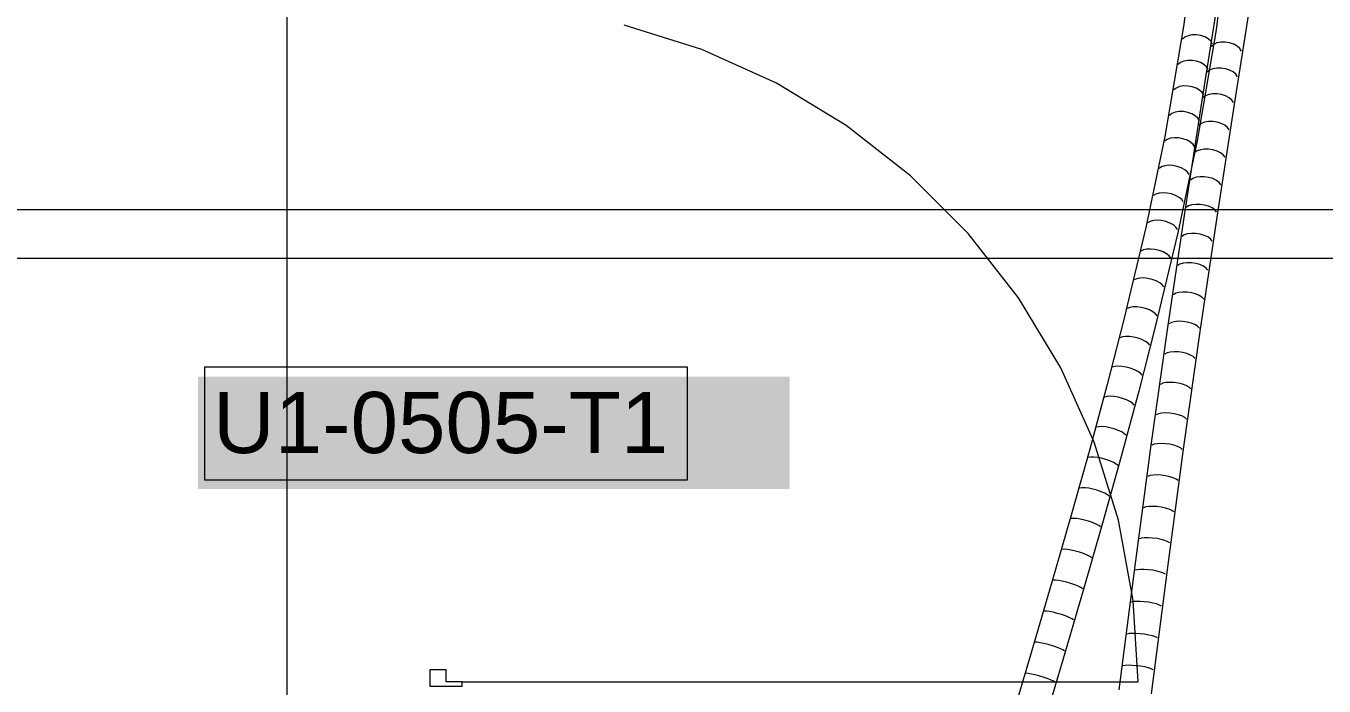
# Model space of a CAD drawing. Extents: x -882 to 613, y -179 to 707.
# Drawn here: x 281.67 to 313.55, y 409.69 to 425.89 of the extents above; entities that cross this region are included whole.
import ezdxf
from ezdxf.lldxf.tags import DXFTag

# ---------------------------------------------------------------- set-up
doc = ezdxf.new("R2010")
doc.units = 0
doc.layers.get('0').update_dxf_attribs({"lineweight": 13})
for name, color, linetype, lineweight in [('A-DOOR-____-IDEN', 7, 'Continuous', 5), ('A-DOOR-FRAM-MCUT', 7, 'Continuous', 9), ('A-DOOR-OPNG-OTLN', 7, 'Continuous', 9), ('A-FLOR-____-OVHD', 7, 'Strichpunkt - Fein', 9), ('S-GRID-____-OTLN', 7, 'Continuous', 5)]:
    doc.layers.add(name, color=color, linetype=linetype, lineweight=lineweight)
doc.layers.add('EL01_WAN_Röhre', color=7, linetype='Continuous', lineweight=13, true_color=0xff6666)
doc.styles.get("Standard").update_dxf_attribs({"font": 'arial.ttf'})
tags = doc.linetypes.add('_Rasterlinie_', pattern=[0.375, 0.2, -0.05, 0.075, -0.05]).pattern_tags.tags
tags[10:11] = [DXFTag(74, 4), DXFTag(75, 0), DXFTag(340, '0'), DXFTag(46, 1.0), DXFTag(50, 0.0), DXFTag(44, 0.0), DXFTag(45, 0.0)]
tags[8:9] = [DXFTag(74, 4), DXFTag(75, 0), DXFTag(340, '0'), DXFTag(46, 1.0), DXFTag(50, 0.0), DXFTag(44, 0.0), DXFTag(45, 0.0)]
tags[6:7] = [DXFTag(74, 4), DXFTag(75, 0), DXFTag(340, '0'), DXFTag(46, 1.0), DXFTag(50, 0.0), DXFTag(44, 0.0), DXFTag(45, 0.0)]
tags[4:5] = [DXFTag(74, 4), DXFTag(75, 0), DXFTag(340, '0'), DXFTag(46, 1.0), DXFTag(50, 0.0), DXFTag(44, 0.0), DXFTag(45, 0.0)]
tags = doc.linetypes.add('fein_strichliert', pattern=[4, 1, -2, 1]).pattern_tags.tags
tags[8:9] = [DXFTag(74, 4), DXFTag(75, 0), DXFTag(340, '0'), DXFTag(46, 0.0), DXFTag(50, 0.0), DXFTag(44, 0.0), DXFTag(45, 0.0)]
tags[6:7] = [DXFTag(74, 4), DXFTag(75, 0), DXFTag(340, '0'), DXFTag(46, 0.0), DXFTag(50, 0.0), DXFTag(44, 0.0), DXFTag(45, 0.0)]
tags[4:5] = [DXFTag(74, 4), DXFTag(75, 0), DXFTag(340, '0'), DXFTag(46, 0.0), DXFTag(50, 0.0), DXFTag(44, 0.0), DXFTag(45, 0.0)]
tags = doc.linetypes.add('Strichpunkt - Fein', pattern=[0.2, 0.1, -0.05, 0, -0.05]).pattern_tags.tags
tags[10:11] = [DXFTag(74, 4), DXFTag(75, 0), DXFTag(340, '0'), DXFTag(46, 1.0), DXFTag(50, 0.0), DXFTag(44, 0.0), DXFTag(45, 0.0)]
tags[8:9] = [DXFTag(74, 4), DXFTag(75, 0), DXFTag(340, '0'), DXFTag(46, 1.0), DXFTag(50, 0.0), DXFTag(44, 0.0), DXFTag(45, 0.0)]
tags[6:7] = [DXFTag(74, 4), DXFTag(75, 0), DXFTag(340, '0'), DXFTag(46, 1.0), DXFTag(50, 0.0), DXFTag(44, 0.0), DXFTag(45, 0.0)]
tags[4:5] = [DXFTag(74, 4), DXFTag(75, 0), DXFTag(340, '0'), DXFTag(46, 1.0), DXFTag(50, 0.0), DXFTag(44, 0.0), DXFTag(45, 0.0)]

# ---------------------------------------------------------------- blocks, each defined once
blk = doc.blocks.new('Referenz-A0UJ2IESXE', base_point=(-902.382, -164.149))
at = {"layer": 'A-DOOR-____-IDEN', "color": 0, "linetype": 'Continuous', "ltscale": 0.13}
for p, q in [((286.067, 417.528), (297.907, 417.528)), ((286.067, 414.748), (286.067, 417.528)), ((297.907, 417.528), (297.907, 414.748)), ((297.907, 414.748), (286.067, 414.748))]:
    blk.add_line(p, q, dxfattribs=at)
at = {"layer": 'A-DOOR-____-IDEN', "color": 7, "linetype": 'Continuous', "ltscale": 0.13, "true_color": 0xffffff}
for points in [[(285.892, 414.526), (300.431, 414.526), (285.892, 417.285)], [(300.431, 414.526), (285.892, 417.285), (300.431, 417.285)]]:
    blk.add_solid(points, dxfattribs=at)
at = {"layer": 'A-DOOR-FRAM-MCUT', "color": 0, "linetype": 'Continuous', "ltscale": 0.13}
for p, q in [((291.988, 410.092), (291.588, 410.092)), ((291.588, 410.092), (291.588, 409.692)), ((291.988, 409.792), (291.988, 410.092)), ((292.388, 409.792), (291.988, 409.792)), ((292.388, 409.692), (292.388, 409.792)), ((291.588, 409.692), (292.388, 409.692))]:
    blk.add_line(p, q, dxfattribs=at)
at = {"layer": 'A-DOOR-OPNG-OTLN', "color": 0, "linetype": 'Continuous', "ltscale": 0.13}
for p, q in [((298.274, 425.313), (296.36, 425.91)), ((300.102, 424.491), (298.274, 425.313)), ((301.818, 423.454), (300.102, 424.491)), ((303.396, 422.217), (301.818, 423.454)), ((304.813, 420.8), (303.396, 422.217)), ((306.049, 419.222), (304.813, 420.8)), ((307.086, 417.506), (306.049, 419.222)), ((307.909, 415.678), (307.086, 417.506)), ((308.505, 413.765), (307.909, 415.678)), ((308.867, 411.793), (308.505, 413.765)), ((308.988, 409.792), (308.867, 411.793)), ((292.388, 409.792), (308.988, 409.792))]:
    blk.add_line(p, q, dxfattribs=at)
at = {"layer": 'A-FLOR-____-OVHD', "color": 0, "linetype": 'Strichpunkt - Fein', "ltscale": 0.13}
for p, q in [((141.188, 421.392), (391.796, 421.392)), ((249.788, 421.392), (316.388, 421.392)), ((249.788, 420.192), (316.388, 420.192))]:
    blk.add_line(p, q, dxfattribs=at)
at = {"layer": 'S-GRID-____-OTLN', "color": 0, "linetype": '_Rasterlinie_', "ltscale": 0.13}
blk.add_line((288.088, -116.808), (288.088, 660.292), dxfattribs=at)
at = {"layer": 'A-DOOR-____-IDEN', "color": 0, "linetype": 'Continuous', "ltscale": 0.13, "insert": (286.267, 416.91), "char_height": 1.5, "attachment_point": 1}
blk.add_mtext('{\\fArial;U1-0505-T1}', dxfattribs=at)
blk = doc.blocks.new('Flexrohr-A0UJ2IHCXE', base_point=(305.432, 312.353))
at = {"color": 0, "linetype": 'ByBlock', "lineweight": -2, "ltscale": 0.13}
for p, q in [((310.952, 426.603), (310.544, 424.018)), ((311.746, 426.508), (311.337, 423.92)), ((310.843, 425.441), (310.785, 425.393)), ((310.924, 425.476), (310.843, 425.441)), ((311.021, 425.495), (310.924, 425.476)), ((311.126, 425.496), (311.021, 425.495)), ((311.233, 425.479), (311.126, 425.496)), ((311.334, 425.446), (311.233, 425.479)), ((311.42, 425.399), (311.334, 425.446)), ((311.487, 425.341), (311.42, 425.399)), ((311.528, 425.277), (311.487, 425.341)), ((310.743, 424.809), (310.685, 424.761)), ((310.824, 424.842), (310.743, 424.809)), ((310.92, 424.86), (310.824, 424.842)), ((311.026, 424.861), (310.92, 424.86)), ((311.133, 424.844), (311.026, 424.861)), ((311.234, 424.812), (311.133, 424.844)), ((311.32, 424.765), (311.234, 424.812)), ((311.387, 424.709), (311.32, 424.765)), ((311.428, 424.646), (311.387, 424.709)), ((310.644, 424.176), (310.585, 424.13)), ((310.724, 424.209), (310.644, 424.176)), ((310.82, 424.226), (310.724, 424.209)), ((310.926, 424.226), (310.82, 424.226)), ((311.033, 424.21), (310.926, 424.226)), ((311.134, 424.177), (311.033, 424.21)), ((311.22, 424.131), (311.134, 424.177)), ((311.287, 424.076), (311.22, 424.131)), ((311.328, 424.014), (311.287, 424.076)), ((310.544, 424.018), (310.125, 421.296)), ((311.337, 423.92), (310.918, 421.197)), ((310.54, 423.502), (310.482, 423.458)), ((310.62, 423.534), (310.54, 423.502)), ((310.716, 423.55), (310.62, 423.534)), ((310.822, 423.55), (310.716, 423.55)), ((310.929, 423.533), (310.822, 423.55)), ((311.029, 423.501), (310.929, 423.533)), ((311.116, 423.457), (311.029, 423.501)), ((311.183, 423.403), (311.116, 423.457)), ((311.225, 423.343), (311.183, 423.403)), ((310.435, 422.827), (310.378, 422.784)), ((310.515, 422.857), (310.435, 422.827)), ((310.611, 422.872), (310.515, 422.857)), ((310.717, 422.871), (310.611, 422.872)), ((310.824, 422.855), (310.717, 422.871)), ((310.925, 422.824), (310.824, 422.855)), ((311.012, 422.78), (310.925, 422.824)), ((311.079, 422.728), (311.012, 422.78)), ((311.121, 422.67), (311.079, 422.728)), ((310.331, 422.151), (310.274, 422.11)), ((310.411, 422.179), (310.331, 422.151)), ((310.507, 422.194), (310.411, 422.179)), ((310.612, 422.193), (310.507, 422.194)), ((310.719, 422.176), (310.612, 422.193)), ((310.82, 422.146), (310.719, 422.176)), ((310.908, 422.104), (310.82, 422.146)), ((310.975, 422.053), (310.908, 422.104)), ((311.017, 421.997), (310.975, 422.053)), ((310.306, 421.502), (310.227, 421.475)), ((310.402, 421.515), (310.306, 421.502)), ((310.507, 421.514), (310.402, 421.515)), ((310.615, 421.498), (310.507, 421.514)), ((310.716, 421.468), (310.615, 421.498)), ((310.125, 421.296), (309.711, 418.491)), ((310.227, 421.475), (310.17, 421.436)), ((310.918, 421.197), (310.504, 418.393)), ((310.803, 421.427), (310.716, 421.468)), ((310.871, 421.378), (310.803, 421.427)), ((310.914, 421.324), (310.871, 421.378)), ((310.121, 420.763), (310.065, 420.726)), ((310.2, 420.789), (310.121, 420.763)), ((310.296, 420.801), (310.2, 420.789)), ((310.401, 420.799), (310.296, 420.801)), ((310.508, 420.783), (310.401, 420.799)), ((310.609, 420.754), (310.508, 420.783)), ((310.697, 420.714), (310.609, 420.754)), ((310.765, 420.667), (310.697, 420.714)), ((310.809, 420.615), (310.765, 420.667)), ((310.015, 420.047), (309.959, 420.012)), ((310.094, 420.071), (310.015, 420.047)), ((310.189, 420.082), (310.094, 420.071)), ((310.294, 420.08), (310.189, 420.082)), ((310.402, 420.064), (310.294, 420.08)), ((310.503, 420.036), (310.402, 420.064)), ((310.591, 419.998), (310.503, 420.036)), ((310.659, 419.952), (310.591, 419.998)), ((310.703, 419.903), (310.659, 419.952)), ((309.909, 419.331), (309.854, 419.298)), ((309.988, 419.353), (309.909, 419.331)), ((310.083, 419.363), (309.988, 419.353)), ((310.188, 419.36), (310.083, 419.363)), ((310.295, 419.344), (310.188, 419.36)), ((310.397, 419.317), (310.295, 419.344)), ((310.485, 419.28), (310.397, 419.317)), ((310.554, 419.237), (310.485, 419.28)), ((310.598, 419.19), (310.554, 419.237)), ((309.881, 418.635), (309.803, 418.615)), ((309.976, 418.644), (309.881, 418.635)), ((310.081, 418.641), (309.976, 418.644)), ((310.189, 418.625), (310.081, 418.641)), ((310.29, 418.599), (310.189, 418.625)), ((309.711, 418.491), (309.303, 415.606)), ((309.803, 418.615), (309.748, 418.584)), ((310.504, 418.393), (310.096, 415.509)), ((310.379, 418.563), (310.29, 418.599)), ((310.448, 418.522), (310.379, 418.563)), ((310.492, 418.477), (310.448, 418.522)), ((309.698, 417.869), (309.643, 417.841)), ((309.775, 417.888), (309.698, 417.869)), ((309.87, 417.896), (309.775, 417.888)), ((309.975, 417.892), (309.87, 417.896)), ((310.082, 417.877), (309.975, 417.892)), ((310.184, 417.851), (310.082, 417.877)), ((310.273, 417.817), (310.184, 417.851)), ((310.342, 417.777), (310.273, 417.817)), ((310.387, 417.734), (310.342, 417.777)), ((309.592, 417.122), (309.537, 417.096)), ((309.669, 417.139), (309.592, 417.122)), ((309.764, 417.146), (309.669, 417.139)), ((309.869, 417.142), (309.764, 417.146)), ((309.976, 417.126), (309.869, 417.142)), ((310.078, 417.102), (309.976, 417.126)), ((310.167, 417.069), (310.078, 417.102)), ((310.237, 417.031), (310.167, 417.069)), ((310.282, 416.99), (310.237, 417.031)), ((309.563, 416.39), (309.486, 416.375)), ((309.658, 416.396), (309.563, 416.39)), ((309.762, 416.391), (309.658, 416.396)), ((309.87, 416.376), (309.762, 416.391)), ((309.486, 416.375), (309.432, 416.35)), ((309.972, 416.352), (309.87, 416.376)), ((310.061, 416.321), (309.972, 416.352)), ((310.131, 416.285), (310.061, 416.321)), ((310.177, 416.246), (310.131, 416.285)), ((309.303, 415.606), (308.903, 412.64)), ((309.381, 415.626), (309.327, 415.604)), ((309.457, 415.64), (309.381, 415.626)), ((309.552, 415.645), (309.457, 415.64)), ((309.656, 415.639), (309.552, 415.645)), ((309.764, 415.625), (309.656, 415.639)), ((310.096, 415.509), (309.697, 412.545)), ((309.866, 415.601), (309.764, 415.625)), ((309.955, 415.572), (309.866, 415.601)), ((310.026, 415.537), (309.955, 415.572)), ((310.071, 415.501), (310.026, 415.537)), ((309.277, 414.857), (309.223, 414.837)), ((309.353, 414.87), (309.277, 414.857)), ((309.447, 414.873), (309.353, 414.87)), ((309.552, 414.867), (309.447, 414.873)), ((309.659, 414.853), (309.552, 414.867)), ((309.762, 414.83), (309.659, 414.853)), ((309.851, 414.802), (309.762, 414.83)), ((309.922, 414.769), (309.851, 414.802)), ((309.968, 414.735), (309.922, 414.769)), ((309.173, 414.088), (309.12, 414.069)), ((309.249, 414.099), (309.173, 414.088)), ((309.343, 414.101), (309.249, 414.099)), ((309.448, 414.095), (309.343, 414.101)), ((309.555, 414.081), (309.448, 414.095)), ((309.658, 414.059), (309.555, 414.081)), ((309.748, 414.032), (309.658, 414.059)), ((309.818, 414.001), (309.748, 414.032)), ((309.865, 413.969), (309.818, 414.001)), ((309.069, 413.319), (309.016, 413.302)), ((309.145, 413.328), (309.069, 413.319)), ((309.239, 413.33), (309.145, 413.328)), ((309.344, 413.323), (309.239, 413.33)), ((309.451, 413.309), (309.344, 413.323)), ((309.554, 413.288), (309.451, 413.309)), ((309.644, 413.262), (309.554, 413.288)), ((309.715, 413.233), (309.644, 413.262)), ((309.762, 413.203), (309.715, 413.233)), ((308.903, 412.64), (308.514, 409.595)), ((308.966, 412.547), (308.913, 412.532)), ((309.042, 412.555), (308.966, 412.547)), ((309.136, 412.555), (309.042, 412.555)), ((309.24, 412.548), (309.136, 412.555)), ((309.347, 412.534), (309.24, 412.548)), ((309.697, 412.545), (309.307, 409.502)), ((309.45, 412.514), (309.347, 412.534)), ((309.54, 412.49), (309.45, 412.514)), ((309.612, 412.462), (309.54, 412.49)), ((309.659, 412.434), (309.612, 412.462)), ((308.866, 411.763), (308.813, 411.75)), ((308.942, 411.77), (308.866, 411.763)), ((309.035, 411.77), (308.942, 411.77)), ((309.139, 411.762), (309.035, 411.77)), ((309.247, 411.748), (309.139, 411.762)), ((309.35, 411.729), (309.247, 411.748)), ((309.44, 411.706), (309.35, 411.729)), ((309.512, 411.68), (309.44, 411.706)), ((309.559, 411.653), (309.512, 411.68)), ((308.765, 410.98), (308.713, 410.968)), ((308.841, 410.985), (308.765, 410.98)), ((308.934, 410.984), (308.841, 410.985)), ((309.039, 410.976), (308.934, 410.984)), ((309.146, 410.963), (309.039, 410.976)), ((309.249, 410.944), (309.146, 410.963)), ((309.34, 410.922), (309.249, 410.944)), ((309.411, 410.897), (309.34, 410.922)), ((309.459, 410.873), (309.411, 410.897)), ((308.665, 410.196), (308.613, 410.186)), ((308.741, 410.2), (308.665, 410.196)), ((308.834, 410.198), (308.741, 410.2)), ((308.938, 410.19), (308.834, 410.198)), ((309.045, 410.177), (308.938, 410.19)), ((309.148, 410.159), (309.045, 410.177)), ((309.239, 410.138), (309.148, 410.159)), ((309.311, 410.115), (309.239, 410.138)), ((309.359, 410.092), (309.311, 410.115))]:
    blk.add_line(p, q, dxfattribs=at)
blk = doc.blocks.new('Flexrohr-A0UJ2IN4XE', base_point=(296.403, 307.359))
at = {"color": 0, "linetype": 'ByBlock', "lineweight": -2, "ltscale": 0.13}
for p, q in [((310.449, 428.552), (310.105, 425.878)), ((311.245, 428.488), (310.9, 425.798)), ((310.105, 425.878), (309.642, 423.18)), ((310.213, 425.655), (310.132, 425.618)), ((310.31, 425.675), (310.213, 425.655)), ((310.416, 425.677), (310.31, 425.675)), ((310.523, 425.66), (310.416, 425.677)), ((310.9, 425.798), (310.433, 423.078)), ((310.624, 425.626), (310.523, 425.66)), ((310.132, 425.618), (310.073, 425.567)), ((310.71, 425.577), (310.624, 425.626)), ((310.776, 425.517), (310.71, 425.577)), ((310.816, 425.45), (310.776, 425.517)), ((310.108, 425.029), (310.026, 424.994)), ((310.205, 425.048), (310.108, 425.029)), ((310.311, 425.048), (310.205, 425.048)), ((310.418, 425.031), (310.311, 425.048)), ((310.518, 424.996), (310.418, 425.031)), ((310.026, 424.994), (309.967, 424.944)), ((310.603, 424.947), (310.518, 424.996)), ((310.669, 424.888), (310.603, 424.947)), ((310.709, 424.822), (310.669, 424.888)), ((309.921, 424.37), (309.861, 424.322)), ((310.002, 424.404), (309.921, 424.37)), ((310.099, 424.421), (310.002, 424.404)), ((310.205, 424.42), (310.099, 424.421)), ((310.312, 424.401), (310.205, 424.42)), ((310.411, 424.366), (310.312, 424.401)), ((310.497, 424.317), (310.411, 424.366)), ((310.562, 424.258), (310.497, 424.317)), ((310.602, 424.193), (310.562, 424.258)), ((309.815, 423.746), (309.755, 423.7)), ((309.896, 423.778), (309.815, 423.746)), ((309.993, 423.793), (309.896, 423.778)), ((310.099, 423.791), (309.993, 423.793)), ((310.206, 423.771), (310.099, 423.791)), ((310.305, 423.736), (310.206, 423.771)), ((310.39, 423.687), (310.305, 423.736)), ((310.455, 423.628), (310.39, 423.687)), ((310.495, 423.564), (310.455, 423.628)), ((309.642, 423.18), (309.175, 420.948)), ((309.698, 423.107), (309.638, 423.063)), ((309.78, 423.137), (309.698, 423.107)), ((309.877, 423.15), (309.78, 423.137)), ((309.982, 423.147), (309.877, 423.15)), ((310.089, 423.126), (309.982, 423.147)), ((310.188, 423.091), (310.089, 423.126)), ((310.273, 423.042), (310.188, 423.091)), ((310.433, 423.078), (309.96, 420.82)), ((310.338, 422.984), (310.273, 423.042)), ((310.377, 422.921), (310.338, 422.984)), ((309.641, 422.464), (309.559, 422.437)), ((309.737, 422.475), (309.641, 422.464)), ((309.843, 422.47), (309.737, 422.475)), ((309.949, 422.448), (309.843, 422.47)), ((310.048, 422.412), (309.949, 422.448)), ((309.559, 422.437), (309.5, 422.397)), ((310.133, 422.364), (310.048, 422.412)), ((310.197, 422.308), (310.133, 422.364)), ((310.237, 422.247), (310.197, 422.308)), ((309.42, 421.768), (309.361, 421.73)), ((309.501, 421.791), (309.42, 421.768)), ((309.598, 421.8), (309.501, 421.791)), ((309.703, 421.793), (309.598, 421.8)), ((309.809, 421.77), (309.703, 421.793)), ((309.908, 421.734), (309.809, 421.77)), ((309.993, 421.687), (309.908, 421.734)), ((310.057, 421.632), (309.993, 421.687)), ((310.096, 421.573), (310.057, 421.632)), ((309.175, 420.948), (308.628, 418.653)), ((309.281, 421.098), (309.221, 421.063)), ((309.362, 421.118), (309.281, 421.098)), ((309.458, 421.125), (309.362, 421.118)), ((309.563, 421.115), (309.458, 421.125)), ((309.669, 421.092), (309.563, 421.115)), ((309.767, 421.055), (309.669, 421.092)), ((309.852, 421.009), (309.767, 421.055)), ((309.916, 420.956), (309.852, 421.009)), ((309.955, 420.899), (309.916, 420.956)), ((309.96, 420.82), (309.408, 418.505)), ((309.115, 420.395), (309.056, 420.363)), ((309.196, 420.413), (309.115, 420.395)), ((309.292, 420.417), (309.196, 420.413)), ((309.396, 420.407), (309.292, 420.417)), ((309.502, 420.382), (309.396, 420.407)), ((309.601, 420.346), (309.502, 420.382)), ((309.685, 420.3), (309.601, 420.346)), ((309.75, 420.248), (309.685, 420.3)), ((309.789, 420.194), (309.75, 420.248)), ((308.948, 419.69), (308.889, 419.661)), ((309.028, 419.706), (308.948, 419.69)), ((309.124, 419.708), (309.028, 419.706)), ((309.228, 419.696), (309.124, 419.708)), ((309.334, 419.671), (309.228, 419.696)), ((309.433, 419.635), (309.334, 419.671)), ((309.517, 419.59), (309.433, 419.635)), ((309.581, 419.539), (309.517, 419.59)), ((309.621, 419.487), (309.581, 419.539)), ((308.781, 418.985), (308.722, 418.958)), ((308.861, 418.998), (308.781, 418.985)), ((308.956, 418.999), (308.861, 418.998)), ((309.06, 418.986), (308.956, 418.999)), ((309.166, 418.96), (309.06, 418.986)), ((309.264, 418.924), (309.166, 418.96)), ((308.628, 418.653), (308.227, 417.093)), ((309.349, 418.879), (309.264, 418.924)), ((309.413, 418.83), (309.349, 418.879)), ((309.453, 418.78), (309.413, 418.83)), ((309.408, 418.505), (309.002, 416.926)), ((308.6, 418.263), (308.543, 418.24)), ((308.68, 418.274), (308.6, 418.263)), ((308.775, 418.272), (308.68, 418.274)), ((308.879, 418.258), (308.775, 418.272)), ((308.984, 418.231), (308.879, 418.258)), ((309.082, 418.195), (308.984, 418.231)), ((309.167, 418.152), (309.082, 418.195)), ((309.232, 418.105), (309.167, 418.152)), ((309.272, 418.057), (309.232, 418.105)), ((308.413, 417.534), (308.356, 417.515)), ((308.492, 417.542), (308.413, 417.534)), ((308.587, 417.537), (308.492, 417.542)), ((308.69, 417.521), (308.587, 417.537)), ((308.795, 417.493), (308.69, 417.521)), ((308.894, 417.457), (308.795, 417.493)), ((308.978, 417.415), (308.894, 417.457)), ((309.044, 417.37), (308.978, 417.415)), ((309.084, 417.326), (309.044, 417.37)), ((308.227, 417.093), (307.797, 415.503)), ((308.22, 416.799), (308.163, 416.782)), ((308.298, 416.803), (308.22, 416.799)), ((308.392, 416.797), (308.298, 416.803)), ((308.495, 416.779), (308.392, 416.797)), ((308.6, 416.751), (308.495, 416.779)), ((309.002, 416.926), (308.569, 415.323)), ((308.699, 416.715), (308.6, 416.751)), ((308.784, 416.674), (308.699, 416.715)), ((308.849, 416.631), (308.784, 416.674)), ((308.89, 416.589), (308.849, 416.631)), ((308.02, 416.057), (307.964, 416.043)), ((308.098, 416.059), (308.02, 416.057)), ((308.191, 416.051), (308.098, 416.059)), ((308.294, 416.031), (308.191, 416.051)), ((308.399, 416.003), (308.294, 416.031)), ((308.497, 415.968), (308.399, 416.003)), ((308.583, 415.928), (308.497, 415.968)), ((308.648, 415.886), (308.583, 415.928)), ((308.69, 415.846), (308.648, 415.886)), ((307.797, 415.503), (307.344, 413.885)), ((307.817, 415.312), (307.761, 415.301)), ((307.894, 415.312), (307.817, 415.312)), ((307.987, 415.302), (307.894, 415.312)), ((308.09, 415.281), (307.987, 415.302)), ((308.194, 415.252), (308.09, 415.281)), ((308.569, 415.323), (308.113, 413.693)), ((308.293, 415.217), (308.194, 415.252)), ((308.378, 415.178), (308.293, 415.217)), ((308.444, 415.138), (308.378, 415.178)), ((308.486, 415.101), (308.444, 415.138)), ((307.606, 414.56), (307.552, 414.552)), ((307.683, 414.558), (307.606, 414.56)), ((307.776, 414.546), (307.683, 414.558)), ((307.878, 414.525), (307.776, 414.546)), ((307.983, 414.496), (307.878, 414.525)), ((308.081, 414.461), (307.983, 414.496)), ((308.167, 414.423), (308.081, 414.461)), ((308.233, 414.385), (308.167, 414.423)), ((308.276, 414.349), (308.233, 414.385)), ((307.344, 413.885), (306.87, 412.24)), ((307.395, 413.808), (307.341, 413.802)), ((307.471, 413.804), (307.395, 413.808)), ((307.563, 413.79), (307.471, 413.804)), ((307.666, 413.767), (307.563, 413.79)), ((308.113, 413.693), (307.636, 412.038)), ((307.77, 413.738), (307.666, 413.767)), ((307.868, 413.703), (307.77, 413.738)), ((307.954, 413.666), (307.868, 413.703)), ((308.021, 413.63), (307.954, 413.666)), ((308.064, 413.596), (308.021, 413.63)), ((307.177, 413.05), (307.123, 413.046)), ((307.252, 413.044), (307.177, 413.05)), ((307.344, 413.028), (307.252, 413.044)), ((307.446, 413.005), (307.344, 413.028)), ((307.55, 412.975), (307.446, 413.005)), ((307.649, 412.941), (307.55, 412.975)), ((307.735, 412.905), (307.649, 412.941)), ((307.802, 412.869), (307.735, 412.905)), ((307.846, 412.838), (307.802, 412.869)), ((306.958, 412.291), (306.905, 412.29)), ((307.033, 412.283), (306.958, 412.291)), ((307.125, 412.267), (307.033, 412.283)), ((307.227, 412.242), (307.125, 412.267)), ((306.87, 412.24), (306.379, 410.567)), ((307.636, 412.038), (307.142, 410.357)), ((307.331, 412.212), (307.227, 412.242)), ((307.429, 412.178), (307.331, 412.212)), ((307.516, 412.143), (307.429, 412.178)), ((307.583, 412.109), (307.516, 412.143)), ((307.627, 412.079), (307.583, 412.109)), ((306.734, 411.528), (306.682, 411.529)), ((306.809, 411.519), (306.734, 411.528)), ((306.9, 411.501), (306.809, 411.519)), ((307.002, 411.476), (306.9, 411.501)), ((307.106, 411.445), (307.002, 411.476)), ((307.205, 411.412), (307.106, 411.445)), ((307.291, 411.378), (307.205, 411.412)), ((307.359, 411.345), (307.291, 411.378)), ((307.403, 411.317), (307.359, 411.345)), ((306.51, 410.766), (306.458, 410.768)), ((306.584, 410.754), (306.51, 410.766)), ((306.675, 410.735), (306.584, 410.754)), ((306.776, 410.709), (306.675, 410.735)), ((306.88, 410.679), (306.776, 410.709)), ((306.979, 410.645), (306.88, 410.679)), ((306.379, 410.567), (305.872, 408.866)), ((307.142, 410.357), (306.633, 408.649)), ((307.066, 410.612), (306.979, 410.645)), ((307.135, 410.581), (307.066, 410.612)), ((307.179, 410.555), (307.135, 410.581)), ((306.283, 410), (306.231, 410.004)), ((306.357, 409.987), (306.283, 410)), ((306.447, 409.967), (306.357, 409.987)), ((306.548, 409.94), (306.447, 409.967)), ((306.652, 409.909), (306.548, 409.94)), ((306.751, 409.877), (306.652, 409.909)), ((306.838, 409.844), (306.751, 409.877)), ((306.907, 409.815), (306.838, 409.844)), ((306.952, 409.79), (306.907, 409.815))]:
    blk.add_line(p, q, dxfattribs=at)

msp = doc.modelspace()

# ---------------------------------------------------------------- block references
at = {"color": 9, "lineweight": 25, "ltscale": 0.25, "true_color": 0xc0c0c0}
msp.add_blockref('Referenz-A0UJ2IESXE', (-902.382, -164.149), dxfattribs=at)
at = {"layer": 'EL01_WAN_Röhre', "color": 24, "linetype": 'fein_strichliert', "ltscale": 0.13, "true_color": 0x993300}
for name, p in [('Flexrohr-A0UJ2IN4XE', (296.403, 307.359)), ('Flexrohr-A0UJ2IHCXE', (305.432, 312.353))]:
    msp.add_blockref(name, p, dxfattribs=at)

doc.saveas('drawing.dxf')
